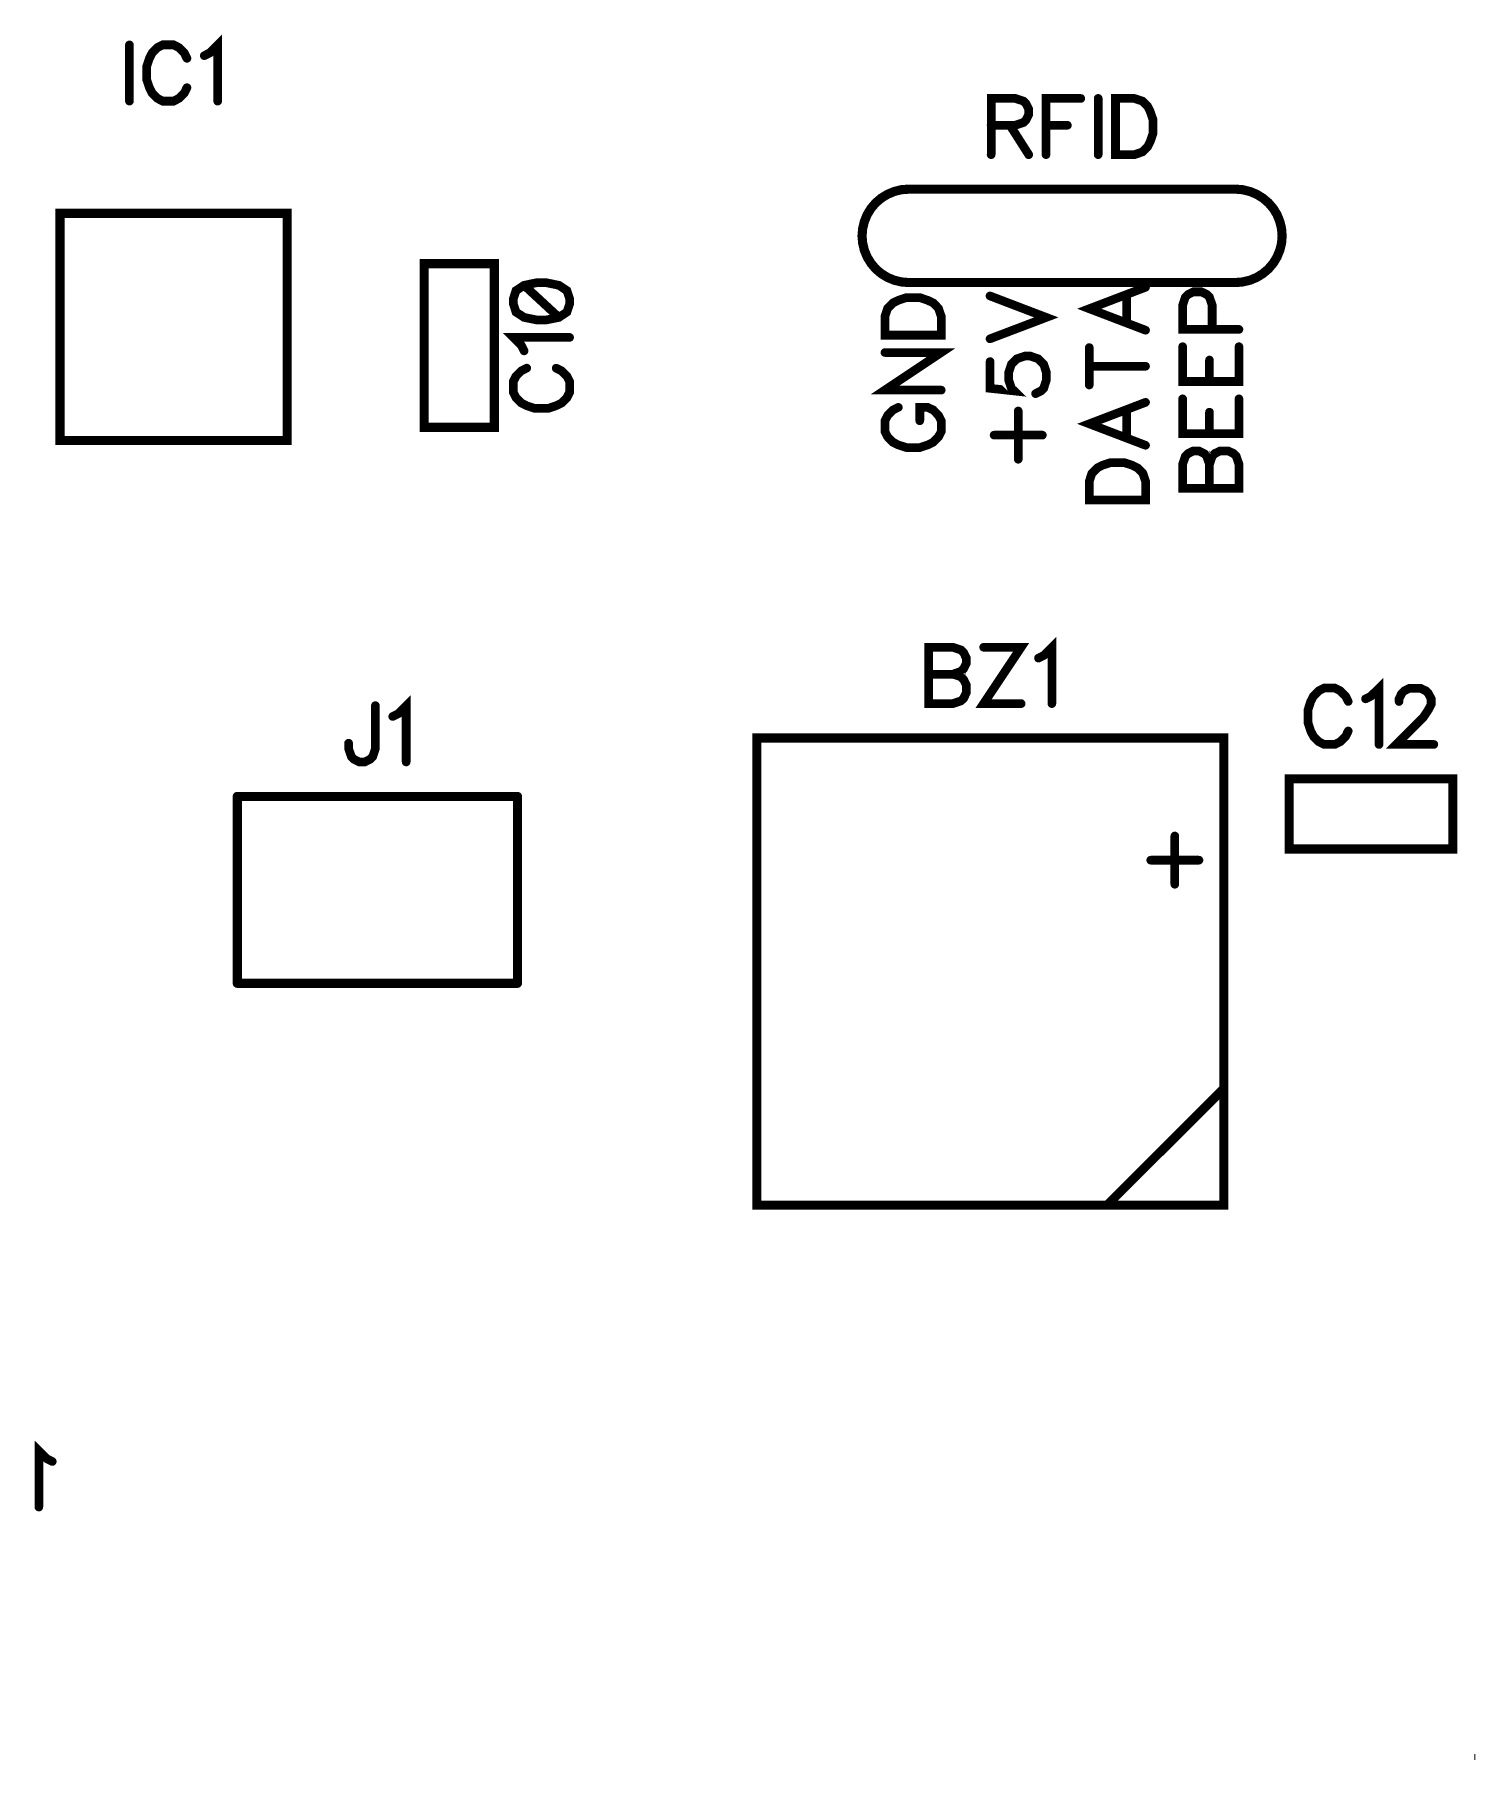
# Model space of a CAD drawing. Extents: x 0.01 to 6.15, y 0 to 8.66.
# Drawn here: x 1.458 to 3.001, y -0.001 to 1.847 of the extents above; entities that cross this region are included whole.
import ezdxf

# ---------------------------------------------------------------- set-up
doc = ezdxf.new("R2010")
doc.units = 0
doc.layers.add('Top_Silk', color=2, linetype='CONTINUOUS')

msp = doc.modelspace()

# ---------------------------------------------------------------- linework, layer by layer
at = {"layer": 'Top_Silk', "linetype": 'CONTINUOUS'}
for points, const_width in [([(1.5597, 1.8359), (1.5597, 1.7756)], 0.0093), ([(1.6212, 1.8215), (1.6184, 1.8272), (1.6126, 1.833), (1.6069, 1.8359), (1.5954, 1.8359), (1.5897, 1.833), (1.584, 1.8272), (1.5811, 1.8215), (1.5782, 1.8129), (1.5782, 1.7985), (1.5811, 1.79), (1.584, 1.7842), (1.5897, 1.7785), (1.5954, 1.7756), (1.6069, 1.7756), (1.6126, 1.7785), (1.6184, 1.7842), (1.6212, 1.79)], 0.0093), ([(1.6398, 1.8243), (1.6455, 1.8272), (1.6542, 1.8358), (1.6542, 1.7756)], 0.0093), ([(2.4824, 1.7498), (2.5082, 1.7498), (2.5168, 1.7527), (2.5197, 1.7556), (2.5226, 1.7613), (2.5226, 1.7671), (2.5197, 1.7728), (2.5168, 1.7757), (2.5082, 1.7785), (2.4824, 1.7785), (2.4824, 1.7183)], 0.0093), ([(2.5784, 1.7785), (2.5411, 1.7785), (2.5411, 1.7183)], 0.0093), ([(2.597, 1.7785), (2.597, 1.7183)], 0.0093), ([(2.6155, 1.7785), (2.6155, 1.7183), (2.6356, 1.7183), (2.6442, 1.7212), (2.65, 1.7269), (2.6528, 1.7327), (2.6557, 1.7412), (2.6557, 1.7556), (2.6528, 1.7642), (2.65, 1.7699), (2.6442, 1.7757), (2.6356, 1.7785), (2.6155, 1.7785)], 0.0093), ([(2.5025, 1.7498), (2.5226, 1.7183)], 0.0093), ([(2.5411, 1.7498), (2.564, 1.7498)], 0.0093), ([(2.394, 1.6814), (2.3862, 1.6808), (2.3786, 1.6789), (2.3714, 1.6759), (2.3647, 1.6718), (2.3587, 1.6667), (2.3537, 1.6608), (2.3496, 1.6541), (2.3466, 1.6468), (2.3448, 1.6392), (2.3441, 1.6314), (2.3448, 1.6236), (2.3466, 1.616), (2.3496, 1.6088), (2.3537, 1.6021), (2.3587, 1.5961), (2.3647, 1.591), (2.3714, 1.5869), (2.3786, 1.5839), (2.3862, 1.5821), (2.394, 1.5814)], 0.0098), ([(2.744, 1.6814), (2.394, 1.6814)], 0.0098), ([(2.744, 1.5814), (2.7518, 1.5821), (2.7594, 1.5839), (2.7667, 1.5869), (2.7733, 1.591), (2.7793, 1.5961), (2.7844, 1.6021), (2.7885, 1.6088), (2.7914, 1.616), (2.7933, 1.6236), (2.7939, 1.6314), (2.7933, 1.6392), (2.7914, 1.6468), (2.7885, 1.6541), (2.7844, 1.6608), (2.7793, 1.6667), (2.7733, 1.6718), (2.7667, 1.6759), (2.7594, 1.6789), (2.7518, 1.6808), (2.744, 1.6814)], 0.0098), ([(1.4853, 1.6556), (1.7285, 1.6556), (1.7285, 1.4124), (1.4853, 1.4124), (1.4853, 1.6556)], 0.0098), ([(1.8752, 1.4264), (1.9504, 1.4264), (1.9504, 1.6017), (1.8752, 1.6017), (1.8752, 1.4264)], 0.0098), ([(1.9708, 1.5585), (1.9736, 1.5498), (1.9823, 1.5441), (1.9966, 1.5412), (2.0052, 1.5412), (2.0195, 1.5441), (2.0281, 1.5498), (2.031, 1.5585), (2.031, 1.5642), (2.0281, 1.5728), (2.0195, 1.5785), (2.0052, 1.5814), (1.9966, 1.5814), (1.9823, 1.5785), (1.9736, 1.5728), (1.9708, 1.5642), (1.9708, 1.5585)], 0.0093), ([(1.9823, 1.5785), (2.0195, 1.5441)], 0.0093), ([(2.744, 1.5814), (2.394, 1.5814)], 0.0098), ([(2.4811, 1.5212), (2.5414, 1.5441), (2.4811, 1.5671)], 0.0093), ([(2.6477, 1.5764), (2.5874, 1.5534), (2.6477, 1.5304)], 0.0093), ([(2.6276, 1.5391), (2.6276, 1.5678)], 0.0093), ([(2.719, 1.5313), (2.719, 1.5572), (2.7161, 1.5658), (2.7132, 1.5687), (2.7075, 1.5715), (2.6989, 1.5715), (2.6932, 1.5687), (2.6903, 1.5658), (2.6874, 1.5572), (2.6874, 1.5313), (2.7477, 1.5313)], 0.0093), ([(2.3686, 1.5251), (2.4289, 1.5251), (2.4289, 1.5452), (2.426, 1.5538), (2.4203, 1.5596), (2.4145, 1.5624), (2.406, 1.5653), (2.3916, 1.5653), (2.3829, 1.5624), (2.3772, 1.5596), (2.3715, 1.5538), (2.3686, 1.5452), (2.3686, 1.5251)], 0.0093), ([(1.9823, 1.5083), (1.9793, 1.5141), (1.9708, 1.5227), (2.031, 1.5227)], 0.0093), ([(2.5874, 1.4717), (2.5874, 1.5119)], 0.0093), ([(2.6874, 1.5128), (2.6874, 1.4755), (2.7477, 1.4755), (2.7477, 1.5128)], 0.0093), ([(2.3686, 1.5065), (2.4289, 1.5065), (2.3686, 1.4663), (2.4289, 1.4663)], 0.0093), ([(2.4812, 1.4969), (2.4812, 1.4682), (2.507, 1.4654), (2.5041, 1.4682), (2.5012, 1.4769), (2.5012, 1.4854), (2.5041, 1.494), (2.5099, 1.4998), (2.5185, 1.5027), (2.5242, 1.5027), (2.5328, 1.4998), (2.5386, 1.494), (2.5414, 1.4854), (2.5414, 1.4769), (2.5386, 1.4682), (2.5357, 1.4654), (2.5299, 1.4625)], 0.0093), ([(2.7161, 1.4755), (2.7161, 1.4985)], 0.0093), ([(1.985, 1.4898), (1.9793, 1.4869), (1.9736, 1.4812), (1.9707, 1.4755), (1.9707, 1.464), (1.9736, 1.4582), (1.9793, 1.4525), (1.985, 1.4496), (1.9937, 1.4467), (2.0081, 1.4467), (2.0166, 1.4496), (2.0224, 1.4525), (2.0281, 1.4582), (2.031, 1.464), (2.031, 1.4755), (2.0281, 1.4812), (2.0224, 1.4869), (2.0166, 1.4898)], 0.0093), ([(2.5874, 1.4918), (2.6477, 1.4918)], 0.0093), ([(2.6874, 1.457), (2.6874, 1.4197), (2.7477, 1.4197), (2.7477, 1.457)], 0.0093), ([(2.3829, 1.4478), (2.3772, 1.445), (2.3715, 1.4392), (2.3686, 1.4335), (2.3686, 1.422), (2.3715, 1.4163), (2.3772, 1.4105), (2.3829, 1.4076), (2.3916, 1.4048), (2.406, 1.4048), (2.4145, 1.4076), (2.4203, 1.4105), (2.426, 1.4163), (2.4289, 1.422), (2.4289, 1.4335), (2.426, 1.4392), (2.4203, 1.445), (2.4145, 1.4478), (2.406, 1.4478), (2.406, 1.4335)], 0.0093), ([(2.5113, 1.3923), (2.5113, 1.4439)], 0.0093), ([(2.6477, 1.4532), (2.5874, 1.4302), (2.6477, 1.4072)], 0.0093), ([(2.6276, 1.4159), (2.6276, 1.4446)], 0.0093), ([(2.7161, 1.4197), (2.7161, 1.4427)], 0.0093), ([(2.4855, 1.4181), (2.5371, 1.4181)], 0.0093), ([(2.6874, 1.361), (2.7477, 1.361), (2.7477, 1.3869), (2.7448, 1.3955), (2.7419, 1.3984), (2.7362, 1.4012), (2.7276, 1.4012), (2.7218, 1.3984), (2.719, 1.3955), (2.7161, 1.3869), (2.7132, 1.3955), (2.7104, 1.3984), (2.7046, 1.4012), (2.6989, 1.4012), (2.6932, 1.3984), (2.6903, 1.3955), (2.6874, 1.3869), (2.6874, 1.361)], 0.0093), ([(2.5874, 1.3485), (2.6477, 1.3485), (2.6477, 1.3686), (2.6448, 1.3772), (2.6391, 1.383), (2.6333, 1.3859), (2.6247, 1.3887), (2.6103, 1.3887), (2.6017, 1.3859), (2.596, 1.383), (2.5902, 1.3772), (2.5874, 1.3686), (2.5874, 1.3485)], 0.0093), ([(2.7161, 1.361), (2.7161, 1.3869)], 0.0093), ([(2.533, 1.1794), (2.5388, 1.1823), (2.5474, 1.1909), (2.5474, 1.1307)], 0.0093), ([(2.4156, 1.191), (2.4156, 1.1307), (2.4414, 1.1307), (2.45, 1.1336), (2.4529, 1.1364), (2.4557, 1.1422), (2.4557, 1.1508), (2.4529, 1.1565), (2.45, 1.1594), (2.4414, 1.1622), (2.45, 1.1652), (2.4529, 1.168), (2.4557, 1.1737), (2.4557, 1.1795), (2.4529, 1.1852), (2.45, 1.1881), (2.4414, 1.191), (2.4156, 1.191)], 0.0093), ([(2.4743, 1.191), (2.5145, 1.191), (2.4743, 1.1307), (2.5145, 1.1307)], 0.0093), ([(2.4156, 1.1622), (2.4414, 1.1622)], 0.0093), ([(2.8647, 1.133), (2.8619, 1.1387), (2.8561, 1.1444), (2.8504, 1.1473), (2.8389, 1.1473), (2.8332, 1.1444), (2.8275, 1.1387), (2.8245, 1.133), (2.8217, 1.1243), (2.8217, 1.11), (2.8245, 1.1014), (2.8275, 1.0956), (2.8332, 1.0899), (2.8389, 1.087), (2.8504, 1.087), (2.8561, 1.0899), (2.8619, 1.0956), (2.8647, 1.1014)], 0.0093), ([(2.8833, 1.1358), (2.889, 1.1387), (2.8977, 1.1472), (2.8977, 1.087)], 0.0093), ([(2.9191, 1.1329), (2.9191, 1.1358), (2.9219, 1.1415), (2.9248, 1.1444), (2.9306, 1.1472), (2.942, 1.1472), (2.9477, 1.1444), (2.9506, 1.1415), (2.9535, 1.1358), (2.9535, 1.13), (2.9506, 1.1243), (2.9449, 1.1157), (2.9162, 1.087), (2.9564, 1.087)], 0.0093), ([(1.8231, 1.1285), (1.8231, 1.0826), (1.8202, 1.074), (1.8173, 1.0711), (1.8116, 1.0682), (1.8058, 1.0682), (1.8001, 1.0711), (1.7973, 1.074), (1.7943, 1.0826), (1.7943, 1.0883)], 0.0093), ([(1.8416, 1.1169), (1.8474, 1.1198), (1.856, 1.1284), (1.856, 1.0682)], 0.0093), ([(2.2315, 1.0938), (2.7315, 1.0938), (2.7315, 0.5938), (2.2315, 0.5938), (2.2315, 1.0938)], 0.0098), ([(2.8014, 1.0502), (2.9767, 1.0502), (2.9767, 0.975), (2.8014, 0.975), (2.8014, 1.0502)], 0.0098), ([(1.6752, 1.0313), (1.9752, 1.0313)], 0.0098), ([(1.6752, 0.8313), (1.6752, 1.0313)], 0.0098), ([(1.9752, 0.8313), (1.9752, 1.0313)], 0.0098), ([(2.679, 0.989), (2.679, 0.9373)], 0.0093), ([(2.6532, 0.9631), (2.7049, 0.9631)], 0.0093), ([(1.6752, 0.8313), (1.9752, 0.8313)], 0.0098), ([(1.7835, 0.8313), (1.9752, 0.8313)], 0.0098), ([(2.7315, 0.7188), (2.6064, 0.5938)], 0.0098), ([(1.4771, 0.3194), (1.4714, 0.3223), (1.4627, 0.3308), (1.4627, 0.2706)], 0.0093), ([(3.0003, 0), (3.0003, 0.0062)], 0.0013)]:
    msp.add_lwpolyline(points, dxfattribs=dict(at, const_width=const_width))
for points, const_width in [([(1.5574, 1.8359, 1), (1.562, 1.8359, 1), (1.5574, 1.8359, 1)], 0.0046), ([(1.6189, 1.8215, 1), (1.6236, 1.8215, 1), (1.6189, 1.8215, 1)], 0.0046), ([(1.6375, 1.8243, 1), (1.6421, 1.8243, 1), (1.6375, 1.8243, 1)], 0.0046), ([(1.6189, 1.79, 1), (1.6236, 1.79, 1), (1.6189, 1.79, 1)], 0.0046), ([(1.5574, 1.7756, 1), (1.562, 1.7756, 1), (1.5574, 1.7756, 1)], 0.0046), ([(1.6519, 1.7756, 1), (1.6565, 1.7756, 1), (1.6519, 1.7756, 1)], 0.0046), ([(2.5761, 1.7785, 1), (2.5807, 1.7785, 1), (2.5761, 1.7785, 1)], 0.0046), ([(2.5946, 1.7785, 1), (2.5993, 1.7785, 1), (2.5946, 1.7785, 1)], 0.0046), ([(2.6132, 1.7785, 1), (2.6178, 1.7785, 1), (2.6132, 1.7785, 1)], 0.0046), ([(2.48, 1.7498, 1), (2.4847, 1.7498, 1), (2.48, 1.7498, 1)], 0.0046), ([(2.5001, 1.7498, 1), (2.5048, 1.7498, 1), (2.5001, 1.7498, 1)], 0.0046), ([(2.5388, 1.7498, 1), (2.5434, 1.7498, 1), (2.5388, 1.7498, 1)], 0.0046), ([(2.5617, 1.7498, 1), (2.5663, 1.7498, 1), (2.5617, 1.7498, 1)], 0.0046), ([(2.48, 1.7183, 1), (2.4847, 1.7183, 1), (2.48, 1.7183, 1)], 0.0046), ([(2.5202, 1.7183, 1), (2.5249, 1.7183, 1), (2.5202, 1.7183, 1)], 0.0046), ([(2.5388, 1.7183, 1), (2.5434, 1.7183, 1), (2.5388, 1.7183, 1)], 0.0046), ([(2.5946, 1.7183, 1), (2.5993, 1.7183, 1), (2.5946, 1.7183, 1)], 0.0046), ([(2.3916, 1.6814, 1), (2.3965, 1.6814, 1), (2.3916, 1.6814, 1)], 0.0049), ([(2.3916, 1.6814, 1), (2.3965, 1.6814, 1), (2.3916, 1.6814, 1)], 0.0049), ([(2.7416, 1.6814, 1), (2.7465, 1.6814, 1), (2.7416, 1.6814, 1)], 0.0049), ([(2.7416, 1.6814, 1), (2.7465, 1.6814, 1), (2.7416, 1.6814, 1)], 0.0049), ([(1.9799, 1.5785, 1), (1.9846, 1.5785, 1), (1.9799, 1.5785, 1)], 0.0046), ([(2.3916, 1.5814, 1), (2.3965, 1.5814, 1), (2.3916, 1.5814, 1)], 0.0049), ([(2.3916, 1.5814, 1), (2.3965, 1.5814, 1), (2.3916, 1.5814, 1)], 0.0049), ([(2.4788, 1.5671, 1), (2.4834, 1.5671, 1), (2.4788, 1.5671, 1)], 0.0046), ([(2.6253, 1.5678, 1), (2.6299, 1.5678, 1), (2.6253, 1.5678, 1)], 0.0046), ([(2.6454, 1.5764, 1), (2.65, 1.5764, 1), (2.6454, 1.5764, 1)], 0.0046), ([(2.7416, 1.5814, 1), (2.7465, 1.5814, 1), (2.7416, 1.5814, 1)], 0.0049), ([(2.7416, 1.5814, 1), (2.7465, 1.5814, 1), (2.7416, 1.5814, 1)], 0.0049), ([(1.9685, 1.5585, 1), (1.9731, 1.5585, 1), (1.9685, 1.5585, 1)], 0.0046), ([(2.0172, 1.5441, 1), (2.0218, 1.5441, 1), (2.0172, 1.5441, 1)], 0.0046), ([(2.6253, 1.5391, 1), (2.6299, 1.5391, 1), (2.6253, 1.5391, 1)], 0.0046), ([(2.6454, 1.5304, 1), (2.65, 1.5304, 1), (2.6454, 1.5304, 1)], 0.0046), ([(2.7167, 1.5313, 1), (2.7213, 1.5313, 1), (2.7167, 1.5313, 1)], 0.0046), ([(2.7454, 1.5313, 1), (2.75, 1.5313, 1), (2.7454, 1.5313, 1)], 0.0046), ([(2.0287, 1.5227, 1), (2.0333, 1.5227, 1), (2.0287, 1.5227, 1)], 0.0046), ([(2.3663, 1.5251, 1), (2.3709, 1.5251, 1), (2.3663, 1.5251, 1)], 0.0046), ([(2.4788, 1.5212, 1), (2.4834, 1.5212, 1), (2.4788, 1.5212, 1)], 0.0046), ([(2.5851, 1.5119, 1), (2.5897, 1.5119, 1), (2.5851, 1.5119, 1)], 0.0046), ([(2.6851, 1.5128, 1), (2.6897, 1.5128, 1), (2.6851, 1.5128, 1)], 0.0046), ([(2.7454, 1.5128, 1), (2.75, 1.5128, 1), (2.7454, 1.5128, 1)], 0.0046), ([(1.9799, 1.5083, 1), (1.9846, 1.5083, 1), (1.9799, 1.5083, 1)], 0.0046), ([(2.3663, 1.5065, 1), (2.3709, 1.5065, 1), (2.3663, 1.5065, 1)], 0.0046), ([(2.4789, 1.4969, 1), (2.4835, 1.4969, 1), (2.4789, 1.4969, 1)], 0.0046), ([(2.7138, 1.4985, 1), (2.7184, 1.4985, 1), (2.7138, 1.4985, 1)], 0.0046), ([(1.9827, 1.4898, 1), (1.9874, 1.4898, 1), (1.9827, 1.4898, 1)], 0.0046), ([(2.0143, 1.4898, 1), (2.0189, 1.4898, 1), (2.0143, 1.4898, 1)], 0.0046), ([(2.5851, 1.4918, 1), (2.5897, 1.4918, 1), (2.5851, 1.4918, 1)], 0.0046), ([(2.6454, 1.4918, 1), (2.65, 1.4918, 1), (2.6454, 1.4918, 1)], 0.0046), ([(2.7138, 1.4755, 1), (2.7184, 1.4755, 1), (2.7138, 1.4755, 1)], 0.0046), ([(2.4266, 1.4663, 1), (2.4312, 1.4663, 1), (2.4266, 1.4663, 1)], 0.0046), ([(2.5276, 1.4625, 1), (2.5323, 1.4625, 1), (2.5276, 1.4625, 1)], 0.0046), ([(2.5851, 1.4717, 1), (2.5897, 1.4717, 1), (2.5851, 1.4717, 1)], 0.0046), ([(2.6851, 1.457, 1), (2.6897, 1.457, 1), (2.6851, 1.457, 1)], 0.0046), ([(2.7454, 1.457, 1), (2.75, 1.457, 1), (2.7454, 1.457, 1)], 0.0046), ([(2.3806, 1.4478, 1), (2.3853, 1.4478, 1), (2.3806, 1.4478, 1)], 0.0046), ([(2.509, 1.4439, 1), (2.5137, 1.4439, 1), (2.509, 1.4439, 1)], 0.0046), ([(2.6253, 1.4446, 1), (2.6299, 1.4446, 1), (2.6253, 1.4446, 1)], 0.0046), ([(2.6454, 1.4532, 1), (2.65, 1.4532, 1), (2.6454, 1.4532, 1)], 0.0046), ([(2.7138, 1.4427, 1), (2.7184, 1.4427, 1), (2.7138, 1.4427, 1)], 0.0046), ([(2.4036, 1.4335, 1), (2.4083, 1.4335, 1), (2.4036, 1.4335, 1)], 0.0046), ([(2.4832, 1.4181, 1), (2.4878, 1.4181, 1), (2.4832, 1.4181, 1)], 0.0046), ([(2.5348, 1.4181, 1), (2.5395, 1.4181, 1), (2.5348, 1.4181, 1)], 0.0046), ([(2.7138, 1.4197, 1), (2.7184, 1.4197, 1), (2.7138, 1.4197, 1)], 0.0046), ([(2.6253, 1.4159, 1), (2.6299, 1.4159, 1), (2.6253, 1.4159, 1)], 0.0046), ([(2.6454, 1.4072, 1), (2.65, 1.4072, 1), (2.6454, 1.4072, 1)], 0.0046), ([(2.509, 1.3923, 1), (2.5137, 1.3923, 1), (2.509, 1.3923, 1)], 0.0046), ([(2.7138, 1.3869, 1), (2.7184, 1.3869, 1), (2.7138, 1.3869, 1)], 0.0046), ([(2.5851, 1.3485, 1), (2.5897, 1.3485, 1), (2.5851, 1.3485, 1)], 0.0046), ([(2.6851, 1.361, 1), (2.6897, 1.361, 1), (2.6851, 1.361, 1)], 0.0046), ([(2.7138, 1.361, 1), (2.7184, 1.361, 1), (2.7138, 1.361, 1)], 0.0046), ([(2.4132, 1.191, 1), (2.4179, 1.191, 1), (2.4132, 1.191, 1)], 0.0046), ([(2.472, 1.191, 1), (2.4766, 1.191, 1), (2.472, 1.191, 1)], 0.0046), ([(2.5307, 1.1794, 1), (2.5353, 1.1794, 1), (2.5307, 1.1794, 1)], 0.0046), ([(2.4132, 1.1622, 1), (2.4179, 1.1622, 1), (2.4132, 1.1622, 1)], 0.0046), ([(2.4391, 1.1622, 1), (2.4437, 1.1622, 1), (2.4391, 1.1622, 1)], 0.0046), ([(1.8207, 1.1285, 1), (1.8254, 1.1285, 1), (1.8207, 1.1285, 1)], 0.0046), ([(2.5121, 1.1307, 1), (2.5168, 1.1307, 1), (2.5121, 1.1307, 1)], 0.0046), ([(2.5451, 1.1307, 1), (2.5497, 1.1307, 1), (2.5451, 1.1307, 1)], 0.0046), ([(2.8624, 1.133, 1), (2.867, 1.133, 1), (2.8624, 1.133, 1)], 0.0046), ([(2.8809, 1.1358, 1), (2.8856, 1.1358, 1), (2.8809, 1.1358, 1)], 0.0046), ([(2.9168, 1.1329, 1), (2.9214, 1.1329, 1), (2.9168, 1.1329, 1)], 0.0046), ([(1.8393, 1.1169, 1), (1.8439, 1.1169, 1), (1.8393, 1.1169, 1)], 0.0046), ([(1.792, 1.0883, 1), (1.7967, 1.0883, 1), (1.792, 1.0883, 1)], 0.0046), ([(2.8624, 1.1014, 1), (2.867, 1.1014, 1), (2.8624, 1.1014, 1)], 0.0046), ([(2.8953, 1.087, 1), (2.9, 1.087, 1), (2.8953, 1.087, 1)], 0.0046), ([(2.9541, 1.087, 1), (2.9587, 1.087, 1), (2.9541, 1.087, 1)], 0.0046), ([(1.8537, 1.0682, 1), (1.8583, 1.0682, 1), (1.8537, 1.0682, 1)], 0.0046), ([(1.6727, 1.0313, 1), (1.6776, 1.0313, 1), (1.6727, 1.0313, 1)], 0.0049), ([(1.6727, 1.0313, 1), (1.6776, 1.0313, 1), (1.6727, 1.0313, 1)], 0.0049), ([(1.9727, 1.0313, 1), (1.9776, 1.0313, 1), (1.9727, 1.0313, 1)], 0.0049), ([(1.9727, 1.0313, 1), (1.9776, 1.0313, 1), (1.9727, 1.0313, 1)], 0.0049), ([(2.6767, 0.989, 1), (2.6813, 0.989, 1), (2.6767, 0.989, 1)], 0.0046), ([(2.6509, 0.9631, 1), (2.6555, 0.9631, 1), (2.6509, 0.9631, 1)], 0.0046), ([(2.7025, 0.9631, 1), (2.7072, 0.9631, 1), (2.7025, 0.9631, 1)], 0.0046), ([(2.6767, 0.9373, 1), (2.6813, 0.9373, 1), (2.6767, 0.9373, 1)], 0.0046), ([(1.6727, 0.8313, 1), (1.6776, 0.8313, 1), (1.6727, 0.8313, 1)], 0.0049), ([(1.6727, 0.8313, 1), (1.6776, 0.8313, 1), (1.6727, 0.8313, 1)], 0.0049), ([(1.781, 0.8313, 1), (1.7859, 0.8313, 1), (1.781, 0.8313, 1)], 0.0049), ([(1.9727, 0.8313, 1), (1.9776, 0.8313, 1), (1.9727, 0.8313, 1)], 0.0049), ([(1.9727, 0.8313, 1), (1.9776, 0.8313, 1), (1.9727, 0.8313, 1)], 0.0049), ([(1.9727, 0.8313, 1), (1.9776, 0.8313, 1), (1.9727, 0.8313, 1)], 0.0049), ([(2.729, 0.7188, 1), (2.7339, 0.7188, 1), (2.729, 0.7188, 1)], 0.0049), ([(2.604, 0.5938, 1), (2.6089, 0.5938, 1), (2.604, 0.5938, 1)], 0.0049), ([(1.4748, 0.3194, 1), (1.4794, 0.3194, 1), (1.4748, 0.3194, 1)], 0.0046), ([(1.4604, 0.2706, 1), (1.465, 0.2706, 1), (1.4604, 0.2706, 1)], 0.0046)]:
    msp.add_lwpolyline(points, format="xyb", dxfattribs=dict(at, const_width=const_width))

doc.saveas('drawing.dxf')
